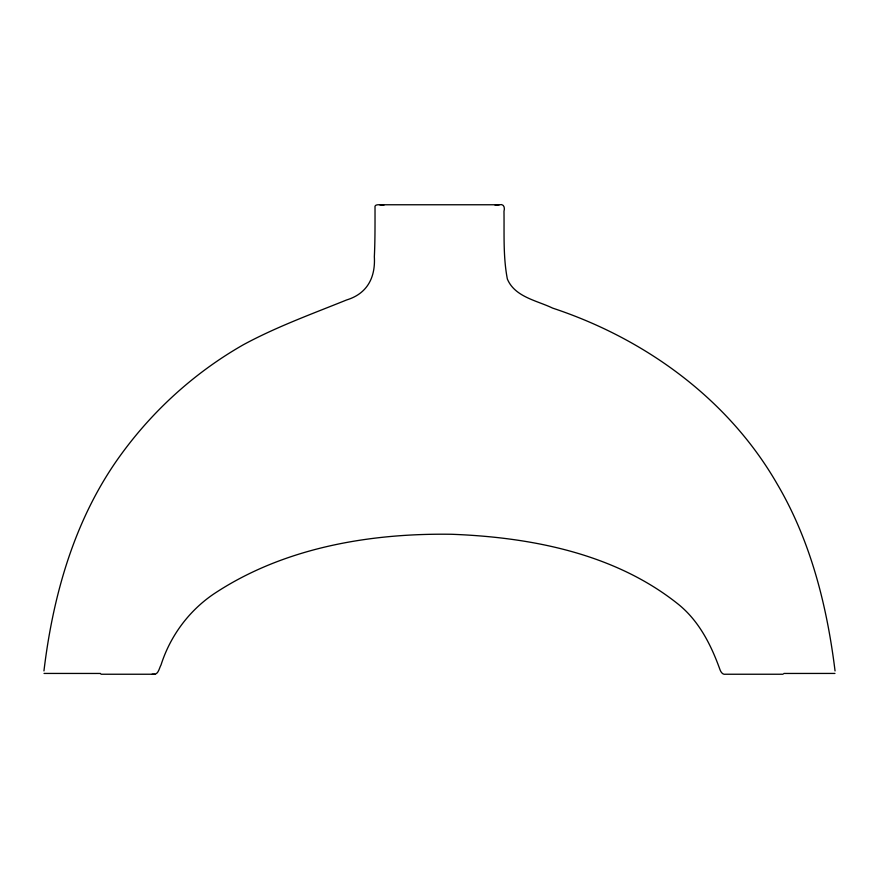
<?xml version="1.0" encoding="UTF-8"?>
<svg xmlns="http://www.w3.org/2000/svg" width="879" height="879" viewBox="0 0 879 879"><rect width="100%" height="100%" fill="white"/><g stroke="black" fill="none" stroke-linecap="round" stroke-linejoin="round"><path stroke-width="1.32" d="M43.95 670.93C53.048 594.907 74.682 518.698 120.016 455.959C152.693 410.614 194.918 372.311 243.516 344.656C276.555 326.779 311.902 313.979 346.645 299.948C367.367 293.641 375.564 277.357 374.344 256.734C375.135 240.406 375.014 224.068 375.025 207.73C374.157 204.675 377.739 204.642 379.728 204.763L499.261 204.763C503.843 203.532 505.106 207.51 503.986 211.345C504.304 233.891 503.063 256.734 507.348 278.995C514.764 297.014 536.915 300.519 552.66 308.122C644.988 338.679 728.328 398.989 777.245 484.12C810.735 540.926 827.018 605.972 835.05 670.93M495.163 205.301L499.261 204.763M100.986 674.237L153.155 674.237C158.396 675.182 159.132 668.172 161.022 664.953C170.13 636.33 188.535 611.213 213.377 594.226C282.928 547.815 369.29 533.026 451.718 534.278C531.103 537.245 615.223 553.594 678.544 604.444C699.157 621.156 711.21 645.175 719.989 669.666C720.901 672.105 722.659 674.951 725.713 674.237L783.123 674.237M152.089 674.237L154.836 674.193M44.049 673.435L100.536 673.457M834.951 673.435L783.859 673.457M379.728 204.763L383.837 205.301"/></g></svg>
